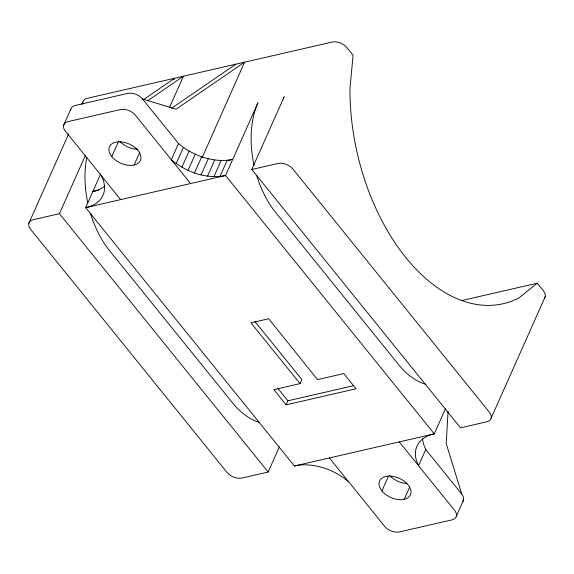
<?xml version="1.0" encoding="UTF-8"?>
<svg xmlns="http://www.w3.org/2000/svg" width="574" height="574" viewBox="0 0 574 574"><rect width="100%" height="100%" fill="white"/><g stroke="black" fill="none" stroke-linecap="round" stroke-linejoin="round"><path stroke-width="0.86" d="M448.072 411.414L446.199 443.508L461.761 494.106A11.272 6.988 24 0 1 462.709 501.69M63.606 125.275L70.803 109.11M28.815 223.351L68.722 133.735M81.781 104.403L82.864 101.957M279.438 446.68L268.158 472.015L241.927 478.042A11.272 6.988 24 0 1 227.046 472.452L30.601 229.313A11.272 6.988 24 0 1 33.206 219.706L59.431 213.679L85.268 155.654M100.78 173.707L85.662 207.652L294.39 465.988A45.798 28.384 24 0 1 343.761 477.934L348.935 482.038L384.623 526.336A11.258 6.981 24 0 0 399.497 531.926L451.96 519.879A11.258 6.981 24 0 0 454.558 510.272L418.69 466.009L416.652 461.187A45.798 28.384 24 0 1 434.288 433.851L445.446 408.796M111.801 156.609A16.911 10.483 24 0 1 123.503 142.216A16.911 10.483 24 0 1 139.453 161.961A16.911 10.483 24 0 1 111.801 156.609L118.639 141.254M134.122 164.989L139.884 152.06M173.965 79.851L174.683 78.229L143.73 99.467M169.359 107.819L183.429 76.22L148.049 100.493M70.645 110.352A11.272 6.988 24 0 1 75.187 105.465L127.65 93.418A11.272 6.988 24 0 1 142.531 99.008L178.528 143.557L171.332 159.723C186.084 172.1 206.324 179.425 225.56 175.515L257.948 102.775A78.911 47.785 77.1 0 0 254.06 165.391M176.189 163.576L183.386 147.41L178.528 143.557M181.915 167.242L189.111 151.077L183.386 147.41M188.05 170.399L195.246 154.234L189.111 151.077M194.471 172.975L201.668 156.81C211.612 160.139 222.418 161.66 232.757 159.35L227.641 160.526M202.098 157.692L244.632 62.157L176.082 109.189L142.531 99.008M201.022 174.898L208.219 158.733M207.551 176.139L214.748 159.974M213.915 176.656L221.112 160.49M219.964 176.448L227.161 160.282M251.792 169.488L278.024 163.468A11.272 6.988 24 0 1 292.905 169.057L489.357 412.197A11.272 6.988 24 0 1 486.752 421.804L460.52 427.824L251.792 169.488L284.18 96.755A78.911 47.785 77.1 0 0 283.226 99.001M254.971 321.555L301.845 379.572L300.051 383.611L273.82 389.638L286.096 404.835L287.897 400.796L353.527 385.721M381.918 490.928A16.911 10.483 24 0 1 393.621 476.535A16.911 10.483 24 0 1 409.571 496.273A16.911 10.483 24 0 1 381.918 490.928L388.397 476.377M422.643 438.744A45.798 28.384 24 0 0 423.849 445.022L425.764 449.55L418.568 465.715L399.317 441.887M404.247 499.308L409.642 487.183M491.136 418.152L545.185 296.765M456.344 516.234L463.541 500.069M544.346 298.387A11.272 6.988 24 0 0 543.399 290.803L537.264 283.204L519.025 297.856A179.246 108.543 77.1 0 1 349.953 88.611L353.089 55.262L346.954 47.664A11.272 6.988 24 0 0 332.073 42.074L87.248 98.312A11.272 6.988 24 0 0 82.749 103.851M171.762 108.163L235.892 64.166M98.828 190.116L92.859 191.494A45.798 28.384 24 0 0 104.949 185.94M461.446 300.618L537.264 283.204M286.096 404.835L356.045 388.77L343.769 373.574L317.537 379.601L268.718 318.742L250.938 322.832L300.051 383.611M294.39 465.988L434.288 433.851L225.56 175.515L85.662 207.652A45.798 28.384 24 0 0 103.298 180.315L101.261 175.493L65.393 131.238A11.258 6.981 24 0 1 67.99 121.631L120.454 109.577A11.272 6.988 24 0 1 135.335 115.166L190.59 183.551M195.246 154.234L201.668 156.81M425.764 449.55L461.761 494.106M277.852 388.361L287.897 400.796M101.383 175.795L120.64 199.623M329.368 457.959L348.619 481.787M59.431 213.679L268.158 472.015M258.974 422.249A78.911 47.785 77.1 0 1 232.384 402.668L109.605 250.702A78.911 47.785 77.1 0 1 90.419 213.141M87.743 202.672A78.911 47.785 77.1 0 1 86.767 157.398M256.808 175.831A78.911 47.785 77.1 0 0 275.728 212.538L398.514 364.504A78.911 47.785 77.1 0 0 425.965 384.336M406.944 483.516A16.911 10.483 24 0 1 389.617 475.351M137.617 149.218A16.911 10.483 24 0 1 120.031 141.62"/></g></svg>
